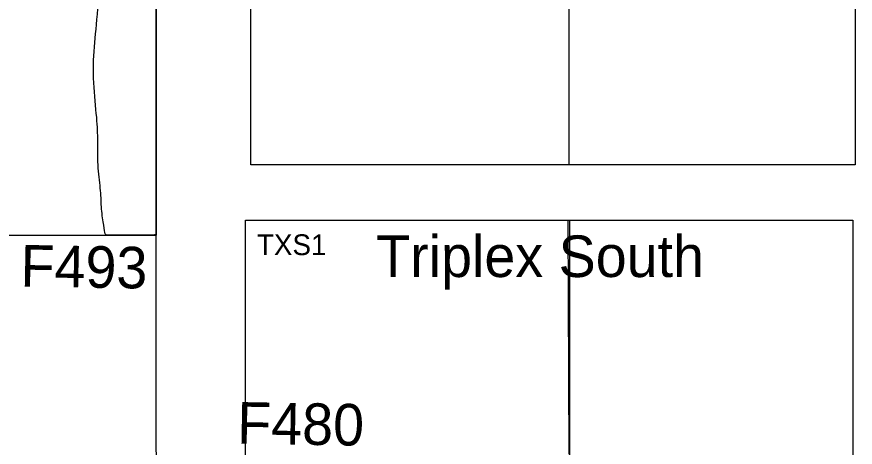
# Model space of a CAD drawing. Extents: x -238.8 to -151.2, y 363.7 to 449.3.
# Drawn here: x -209.81 to -189.66, y 394.86 to 405.22 of the extents above; entities that cross this region are included whole.
import ezdxf

# ---------------------------------------------------------------- set-up
doc = ezdxf.new("R2010")
doc.units = 0
for name, color, linetype in [('Building  Outline', 7, 'Continuous'), ('Feature Numbers', 7, 'Continuous'), ('Limits of Excavation', 7, 'Continuous'), ('Quad Labels', 7, 'Continuous'), ('Quadrat', 7, 'Continuous'), ('Trench', 7, 'Continuous')]:
    doc.layers.add(name, color=color, linetype=linetype)

msp = doc.modelspace()

# ---------------------------------------------------------------- linework, layer by layer
at = {"layer": 'Building  Outline'}
msp.add_lwpolyline([(-206.454, 380.083), (-206.466, 438.766), (-200.888, 438.783)], dxfattribs=at)
for points in [[(-204.184, 416.072), (-189.658, 416.072), (-189.658, 401.654), (-204.184, 401.654)], [(-204.316, 400.326), (-189.715, 400.326), (-189.715, 381.906), (-204.316, 381.906)]]:
    msp.add_lwpolyline(points, close=True, dxfattribs=at)
at = {"layer": 'Quadrat'}
for p, q in [((-196.536, 401.654), (-196.536, 416.072)), ((-206.46, 409.967), (-206.46, 399.967)), ((-196.536, 394.698), (-196.557, 400.326)), ((-216.46, 399.967), (-206.46, 399.967))]:
    msp.add_line(p, q, dxfattribs=at)
msp.add_lwpolyline([(-196.521, 400.326), (-189.715, 400.326), (-189.715, 381.906), (-196.521, 381.906)], close=True, dxfattribs=at)
at = {"layer": 'Trench'}
msp.add_open_spline([(-206.46, 409.967), (-207.729, 409.967), (-208.676, 409.967), (-209.069, 409.967), (-209.266, 409.967), (-209.266, 409.786), (-209.266, 409.321), (-209.266, 408.502), (-209.266, 407.679), (-209.266, 407.142), (-209.207, 406.961), (-208.973, 406.827), (-208.582, 406.663), (-208.086, 406.599), (-207.8, 406.599), (-207.8, 406.442), (-207.865, 405.207), (-207.97, 404.396), (-207.97, 403.52), (-207.865, 402.643), (-207.865, 402.206), (-207.865, 401.564), (-207.783, 401.015), (-207.783, 400.594), (-207.713, 400.162), (-207.682, 399.967), (-207.652, 399.967), (-207.544, 399.967), (-207.164, 399.967), (-206.808, 399.967), (-206.587, 399.967), (-206.46, 399.968), (-206.46, 400.002), (-206.46, 400.182), (-206.46, 400.756), (-206.46, 401.299), (-206.46, 401.676), (-206.46, 402.197), (-206.46, 402.801), (-206.46, 403.731), (-206.46, 404.198), (-206.46, 404.758), (-206.46, 405.279), (-206.46, 405.948), (-206.46, 406.501), (-206.464, 406.996), (-206.46, 407.355), (-206.46, 407.612), (-206.46, 408.129), (-206.46, 408.51), (-206.46, 408.947), (-206.46, 409.142), (-206.46, 409.358), (-206.46, 409.679), (-206.46, 409.895), (-206.46, 409.962), (-206.526, 409.967), (-206.46, 409.967), (-206.46, 409.967), (-206.46, 409.967)], degree=3, dxfattribs=at)

# ---------------------------------------------------------------- texts
at = {"layer": 'Feature Numbers'}
for s, p in [('F493', (-209.727, 398.732)), ('F480', (-204.519, 394.953))]:
    msp.add_text(s, height=1, rotation=359, dxfattribs=at).set_placement(p)
at = {"layer": 'Limits of Excavation'}
msp.add_text('Triplex South', height=1, dxfattribs=at).set_placement((-201.171, 398.958))
at = {"layer": 'Quad Labels'}
msp.add_text('TXS1', height=0.5, dxfattribs=at).set_placement((-204.039, 399.485))

doc.saveas('drawing.dxf')
